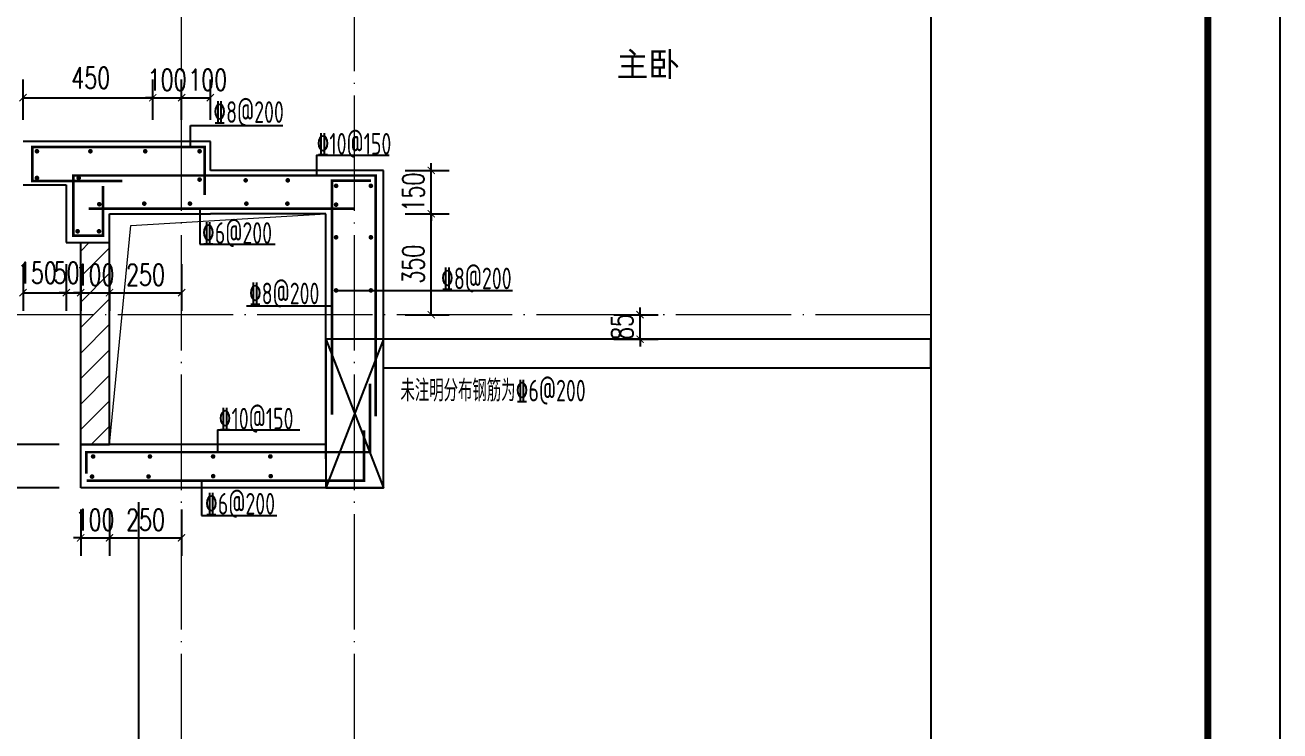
# Model space of a CAD drawing. Extents: x -1307975 to -76406, y -96289 to 379359.
# Drawn here: x -631380 to -627028, y 262538 to 264985 of the extents above; entities that cross this region are included whole.
import ezdxf

# ---------------------------------------------------------------- set-up
doc = ezdxf.new("R2010")
doc.units = 0
doc.header["$LTSCALE"] = 1000
doc.linetypes.add('DOTE', pattern=[2.42, 2, -0.2, 0.02, -0.2])
doc.layers.get('0').update_dxf_attribs({"linetype": 'CONTINUOUS'})
doc.layers.get('DEFPOINTS').update_dxf_attribs({"linetype": 'CONTINUOUS'})
for name, color, linetype in [('DIM_SYMB', 3, 'CONTINUOUS'), ('PUB_DIM', 3, 'CONTINUOUS'), ('PUB_TEXT', 2, 'CONTINUOUS'), ('REIN', 6, 'CONTINUOUS'), ('S-大样-砼线', 7, 'CONTINUOUS'), ('S-引出线', 40, 'CONTINUOUS'), ('TEXT', 2, 'CONTINUOUS'), ('WALL', 5, 'CONTINUOUS'), ('看线', 251, 'CONTINUOUS')]:
    doc.layers.add(name, color=color, linetype=linetype)
for name, color, linetype, lineweight in [('DOTE', 19, 'DOTE', 9), ('PUB_HATCH', 8, 'CONTINUOUS', 9), ('图框', 9, 'CONTINUOUS', 18), ('立面-洞口示意', 152, 'CONTINUOUS', 13)]:
    doc.layers.add(name, color=color, linetype=linetype, lineweight=lineweight)
doc.layers.add('yichutu', color=7, linetype='CONTINUOUS', true_color=0xffffff)
doc.styles.add('_TCH_DIM_T3', font='SIMPLEX', dxfattribs={"width": 0.705882, "bigfont": 'GBCBIG'})
doc.styles.add('TSSD_REIN', font='tssdeng.shx', dxfattribs={"width": 0.7, "height": 300, "bigfont": 'tssdchn.shx'})
doc.dimstyles.new('_TCH_ARCH&&25', dxfattribs={"dimtxt": 74.375, "dimasz": 25, "dimexe": 62.5, "dimexo": 75, "dimgap": 25, "dimtad": 1, "dimdec": 0, "dimzin": 0, "dimdsep": 46, "dimtxsty": '_TCH_DIM_T3', "dimblk": 'ARCHTICK', "dimcen": 0.09, "dimclrt": 7, "dimazin": 0, "dimtfac": 1, "dimtdec": 0, "dimtix": 1, "dimtmove": 2, "dimatfit": 3, "dimldrblk": 'ARCHTICK', "dimfxl": 1, "dimtolj": 1, "dimtzin": 0, "dimarcsym": 0})

# ---------------------------------------------------------------- blocks, each defined once
blk = doc.blocks.new('GFDDDDRG')
at = {"layer": '图框'}
blk.add_lwpolyline([(923309.8, -107437), (923309.8, -159999.5), (893609.8, -159999.5), (893609.8, -107437)], close=True, dxfattribs=at)
blk.add_lwpolyline([(923309.8, -107437), (923309.8, -159999.5), (893609.8, -159999.5), (893609.8, -107437)], close=True, dxfattribs=at)
at = {"layer": '图框', "const_width": 50}
blk.add_lwpolyline([(894109.8, -159499.5), (922809.8, -159499.5), (922809.8, -108687), (894109.8, -108687)], close=True, dxfattribs=at)
blk = doc.blocks.new('yct-1051-594-26275-14850-25-1002.0')
at = {"layer": 'yichutu', "color": 7, "true_color": 0xffffff}
blk.add_lwpolyline([(0, 0), (0, 14850), (26275, 14850), (26275, 0)], close=True, dxfattribs=at)
blk = doc.blocks.new('_ArchTick')
at = {"color": 0, "linetype": 'ByBlock', "const_width": 0.15}
blk.add_lwpolyline([(-0.5, -0.5), (0.5, 0.5)], dxfattribs=at)
blk = doc.blocks.new('*D3426')
at = {"layer": 'DEFPOINTS', "color": 0, "transparency": 16777216}
for p in [(-629413.4, 263980.7), (-629247.5, 263980.7), (-629413.4, 263895.7)]:
    blk.add_point(p, dxfattribs=at)
at = {"layer": 'PUB_DIM', "color": 0, "lineweight": -2, "transparency": 16777216}
for p, q in [((-629338.4, 263980.7), (-629185, 263980.7)), ((-629247.5, 263980.7), (-629247.5, 264005.7)), ((-629247.5, 263895.7), (-629247.5, 263980.7)), ((-629338.4, 263895.7), (-629185, 263895.7)), ((-629247.5, 263895.7), (-629247.5, 263870.7))]:
    blk.add_line(p, q, dxfattribs=at)
at = {"layer": 'PUB_DIM', "color": 0, "lineweight": -2, "transparency": 16777216, "xscale": 25, "yscale": 25, "zscale": 25}
for p, rotation in [((-629247.5, 263980.7), 270), ((-629247.5, 263895.7), 90)]:
    blk.add_blockref('_ArchTick', p, dxfattribs=dict(at, rotation=rotation))
at = {"layer": 'PUB_DIM', "color": 7, "transparency": 16777216, "insert": (-629309.7, 263938.2), "char_height": 74.38, "attachment_point": 5, "rotation": 90, "style": '_TCH_DIM_T3'}
blk.add_mtext('\\A1;85', dxfattribs=at)
blk = doc.blocks.new('*D3427')
at = {"layer": 'DEFPOINTS', "color": 0, "transparency": 16777216}
for p in [(-630937.7, 264733), (-631387.7, 264580.7), (-630937.7, 264580.7)]:
    blk.add_point(p, dxfattribs=at)
at = {"layer": 'PUB_DIM', "color": 0, "lineweight": -2, "transparency": 16777216}
for p, q in [((-631387.7, 264655.7), (-631387.7, 264795.5)), ((-630937.7, 264655.7), (-630937.7, 264795.5)), ((-631387.7, 264733), (-630937.7, 264733))]:
    blk.add_line(p, q, dxfattribs=at)
at = {"layer": 'PUB_DIM', "color": 0, "lineweight": -2, "transparency": 16777216, "xscale": 25, "yscale": 25, "zscale": 25, "rotation": 180}
blk.add_blockref('_ArchTick', (-631387.7, 264733), dxfattribs=at)
at = {"layer": 'PUB_DIM', "color": 0, "lineweight": -2, "transparency": 16777216, "xscale": 25, "yscale": 25, "zscale": 25}
blk.add_blockref('_ArchTick', (-630937.7, 264733), dxfattribs=at)
at = {"layer": 'PUB_DIM', "color": 7, "transparency": 16777216, "insert": (-631152.7, 264801.8), "char_height": 74.38, "attachment_point": 5, "style": '_TCH_DIM_T3'}
blk.add_mtext('\\A1;450', dxfattribs=at)
blk = doc.blocks.new('*D3428')
at = {"layer": 'DEFPOINTS', "color": 0, "transparency": 16777216}
for p in [(-630837.7, 264733), (-630937.7, 264580.7), (-630837.7, 264580.7)]:
    blk.add_point(p, dxfattribs=at)
at = {"layer": 'PUB_DIM', "color": 0, "lineweight": -2, "transparency": 16777216}
for p, q in [((-630937.7, 264655.7), (-630937.7, 264795.5)), ((-630837.7, 264655.7), (-630837.7, 264795.5)), ((-630937.7, 264733), (-630962.7, 264733)), ((-630937.7, 264733), (-630837.7, 264733)), ((-630837.7, 264733), (-630812.7, 264733))]:
    blk.add_line(p, q, dxfattribs=at)
at = {"layer": 'PUB_DIM', "color": 0, "lineweight": -2, "transparency": 16777216, "xscale": 25, "yscale": 25, "zscale": 25}
blk.add_blockref('_ArchTick', (-630937.7, 264733), dxfattribs=at)
at = {"layer": 'PUB_DIM', "color": 0, "lineweight": -2, "transparency": 16777216, "xscale": 25, "yscale": 25, "zscale": 25, "rotation": 180}
blk.add_blockref('_ArchTick', (-630837.7, 264733), dxfattribs=at)
at = {"layer": 'PUB_DIM', "color": 7, "transparency": 16777216, "insert": (-630887.7, 264795.2), "char_height": 74.38, "attachment_point": 5, "style": '_TCH_DIM_T3'}
blk.add_mtext('\\A1;100', dxfattribs=at)
blk = doc.blocks.new('*D3429')
at = {"layer": 'DEFPOINTS', "color": 0, "transparency": 16777216}
for p in [(-631187.7, 263380.7), (-631087.7, 263380.7), (-631087.7, 263207)]:
    blk.add_point(p, dxfattribs=at)
at = {"layer": 'PUB_DIM', "color": 0, "lineweight": -2, "transparency": 16777216}
for p, q in [((-631187.7, 263305.7), (-631187.7, 263144.5)), ((-631087.7, 263305.7), (-631087.7, 263144.5)), ((-631187.7, 263207), (-631212.7, 263207)), ((-631187.7, 263207), (-631087.7, 263207)), ((-631087.7, 263207), (-631062.7, 263207))]:
    blk.add_line(p, q, dxfattribs=at)
at = {"layer": 'PUB_DIM', "color": 0, "lineweight": -2, "transparency": 16777216, "xscale": 25, "yscale": 25, "zscale": 25}
blk.add_blockref('_ArchTick', (-631187.7, 263207), dxfattribs=at)
at = {"layer": 'PUB_DIM', "color": 0, "lineweight": -2, "transparency": 16777216, "xscale": 25, "yscale": 25, "zscale": 25, "rotation": 180}
blk.add_blockref('_ArchTick', (-631087.7, 263207), dxfattribs=at)
at = {"layer": 'PUB_DIM', "color": 7, "transparency": 16777216, "insert": (-631137.7, 263269.2), "char_height": 74.38, "attachment_point": 5, "style": '_TCH_DIM_T3'}
blk.add_mtext('\\A1;100', dxfattribs=at)
blk = doc.blocks.new('*D3430')
at = {"layer": 'DEFPOINTS', "color": 0, "transparency": 16777216}
for p in [(-631087.7, 263380.7), (-630837.7, 263380.7), (-630837.7, 263207)]:
    blk.add_point(p, dxfattribs=at)
at = {"layer": 'PUB_DIM', "color": 0, "lineweight": -2, "transparency": 16777216}
for p, q in [((-631087.7, 263305.7), (-631087.7, 263144.5)), ((-630837.7, 263305.7), (-630837.7, 263144.5)), ((-631087.7, 263207), (-630837.7, 263207))]:
    blk.add_line(p, q, dxfattribs=at)
at = {"layer": 'PUB_DIM', "color": 0, "lineweight": -2, "transparency": 16777216, "xscale": 25, "yscale": 25, "zscale": 25, "rotation": 180}
blk.add_blockref('_ArchTick', (-631087.7, 263207), dxfattribs=at)
at = {"layer": 'PUB_DIM', "color": 0, "lineweight": -2, "transparency": 16777216, "xscale": 25, "yscale": 25, "zscale": 25}
blk.add_blockref('_ArchTick', (-630837.7, 263207), dxfattribs=at)
at = {"layer": 'PUB_DIM', "color": 7, "transparency": 16777216, "insert": (-630962.7, 263269.2), "char_height": 74.38, "attachment_point": 5, "style": '_TCH_DIM_T3'}
blk.add_mtext('\\A1;250', dxfattribs=at)
blk = doc.blocks.new('*D3435')
at = {"layer": 'DEFPOINTS', "color": 0, "transparency": 16777216}
for p in [(-631387.7, 264230.7), (-631237.7, 264230.7), (-631237.7, 264057)]:
    blk.add_point(p, dxfattribs=at)
at = {"layer": 'PUB_DIM', "color": 0, "lineweight": -2, "transparency": 16777216}
for p, q in [((-631387.7, 264155.7), (-631387.7, 263994.5)), ((-631237.7, 264155.7), (-631237.7, 263994.5)), ((-631387.7, 264057), (-631237.7, 264057))]:
    blk.add_line(p, q, dxfattribs=at)
at = {"layer": 'PUB_DIM', "color": 0, "lineweight": -2, "transparency": 16777216, "xscale": 25, "yscale": 25, "zscale": 25, "rotation": 180}
blk.add_blockref('_ArchTick', (-631387.7, 264057), dxfattribs=at)
at = {"layer": 'PUB_DIM', "color": 0, "lineweight": -2, "transparency": 16777216, "xscale": 25, "yscale": 25, "zscale": 25}
blk.add_blockref('_ArchTick', (-631237.7, 264057), dxfattribs=at)
at = {"layer": 'PUB_DIM', "color": 7, "transparency": 16777216, "insert": (-631337.7, 264125.8), "char_height": 74.38, "attachment_point": 5, "style": '_TCH_DIM_T3'}
blk.add_mtext('\\A1;150', dxfattribs=at)
blk = doc.blocks.new('*D3436')
at = {"layer": 'DEFPOINTS', "color": 0, "transparency": 16777216}
for p in [(-631237.7, 264230.7), (-631187.7, 264230.7), (-631187.7, 264057)]:
    blk.add_point(p, dxfattribs=at)
at = {"layer": 'PUB_DIM', "color": 0, "lineweight": -2, "transparency": 16777216}
for p, q in [((-631237.7, 264155.7), (-631237.7, 263994.5)), ((-631187.7, 264155.7), (-631187.7, 263994.5)), ((-631237.7, 264057), (-631262.7, 264057)), ((-631237.7, 264057), (-631187.7, 264057)), ((-631187.7, 264057), (-631162.7, 264057))]:
    blk.add_line(p, q, dxfattribs=at)
at = {"layer": 'PUB_DIM', "color": 0, "lineweight": -2, "transparency": 16777216, "xscale": 25, "yscale": 25, "zscale": 25}
blk.add_blockref('_ArchTick', (-631237.7, 264057), dxfattribs=at)
at = {"layer": 'PUB_DIM', "color": 0, "lineweight": -2, "transparency": 16777216, "xscale": 25, "yscale": 25, "zscale": 25, "rotation": 180}
blk.add_blockref('_ArchTick', (-631187.7, 264057), dxfattribs=at)
at = {"layer": 'PUB_DIM', "color": 7, "transparency": 16777216, "insert": (-631236.4, 264125.8), "char_height": 74.38, "attachment_point": 5, "style": '_TCH_DIM_T3'}
blk.add_mtext('\\A1;50', dxfattribs=at)
blk = doc.blocks.new('*D3437')
at = {"layer": 'DEFPOINTS', "color": 0, "transparency": 16777216}
for p in [(-631187.7, 264230.7), (-631087.7, 264230.7), (-631087.7, 264057)]:
    blk.add_point(p, dxfattribs=at)
at = {"layer": 'PUB_DIM', "color": 0, "lineweight": -2, "transparency": 16777216}
for p, q in [((-631187.7, 264155.7), (-631187.7, 263994.5)), ((-631087.7, 264155.7), (-631087.7, 263994.5)), ((-631187.7, 264057), (-631212.7, 264057)), ((-631187.7, 264057), (-631087.7, 264057)), ((-631087.7, 264057), (-631062.7, 264057))]:
    blk.add_line(p, q, dxfattribs=at)
at = {"layer": 'PUB_DIM', "color": 0, "lineweight": -2, "transparency": 16777216, "xscale": 25, "yscale": 25, "zscale": 25}
blk.add_blockref('_ArchTick', (-631187.7, 264057), dxfattribs=at)
at = {"layer": 'PUB_DIM', "color": 0, "lineweight": -2, "transparency": 16777216, "xscale": 25, "yscale": 25, "zscale": 25, "rotation": 180}
blk.add_blockref('_ArchTick', (-631087.7, 264057), dxfattribs=at)
at = {"layer": 'PUB_DIM', "color": 7, "transparency": 16777216, "insert": (-631137.7, 264119.2), "char_height": 74.38, "attachment_point": 5, "style": '_TCH_DIM_T3'}
blk.add_mtext('\\A1;100', dxfattribs=at)
blk = doc.blocks.new('*D3438')
at = {"layer": 'DEFPOINTS', "color": 0, "transparency": 16777216}
for p in [(-631087.7, 264230.7), (-630837.7, 264230.7), (-630837.7, 264057)]:
    blk.add_point(p, dxfattribs=at)
at = {"layer": 'PUB_DIM', "color": 0, "lineweight": -2, "transparency": 16777216}
for p, q in [((-631087.7, 264155.7), (-631087.7, 263994.5)), ((-630837.7, 264155.7), (-630837.7, 263994.5)), ((-631087.7, 264057), (-630837.7, 264057))]:
    blk.add_line(p, q, dxfattribs=at)
at = {"layer": 'PUB_DIM', "color": 0, "lineweight": -2, "transparency": 16777216, "xscale": 25, "yscale": 25, "zscale": 25, "rotation": 180}
blk.add_blockref('_ArchTick', (-631087.7, 264057), dxfattribs=at)
at = {"layer": 'PUB_DIM', "color": 0, "lineweight": -2, "transparency": 16777216, "xscale": 25, "yscale": 25, "zscale": 25}
blk.add_blockref('_ArchTick', (-630837.7, 264057), dxfattribs=at)
at = {"layer": 'PUB_DIM', "color": 7, "transparency": 16777216, "insert": (-630962.7, 264119.2), "char_height": 74.38, "attachment_point": 5, "style": '_TCH_DIM_T3'}
blk.add_mtext('\\A1;250', dxfattribs=at)
blk = doc.blocks.new('*D3457')
at = {"layer": 'DEFPOINTS', "color": 0, "transparency": 16777216}
for p in [(-630137.7, 264330.7), (-629971.7, 264330.7), (-630137.7, 263980.7)]:
    blk.add_point(p, dxfattribs=at)
at = {"layer": 'PUB_DIM', "color": 0, "lineweight": -2, "transparency": 16777216}
for p, q in [((-630062.7, 264330.7), (-629909.2, 264330.7)), ((-629971.7, 263980.7), (-629971.7, 264330.7)), ((-630062.7, 263980.7), (-629909.2, 263980.7))]:
    blk.add_line(p, q, dxfattribs=at)
at = {"layer": 'PUB_DIM', "color": 0, "lineweight": -2, "transparency": 16777216, "xscale": 25, "yscale": 25, "zscale": 25}
for p, rotation in [((-629971.7, 264330.7), 90), ((-629971.7, 263980.7), 270)]:
    blk.add_blockref('_ArchTick', p, dxfattribs=dict(at, rotation=rotation))
at = {"layer": 'PUB_DIM', "color": 7, "transparency": 16777216, "insert": (-630033.9, 264155.7), "char_height": 74.38, "attachment_point": 5, "rotation": 90, "style": '_TCH_DIM_T3'}
blk.add_mtext('\\A1;350', dxfattribs=at)
blk = doc.blocks.new('*D3458')
at = {"layer": 'DEFPOINTS', "color": 0, "transparency": 16777216}
for p in [(-630137.7, 264480.7), (-629971.7, 264480.7), (-630137.7, 264330.7)]:
    blk.add_point(p, dxfattribs=at)
at = {"layer": 'PUB_DIM', "color": 0, "lineweight": -2, "transparency": 16777216}
for p, q in [((-629971.7, 264480.7), (-629971.7, 264505.7)), ((-630062.7, 264480.7), (-629909.2, 264480.7)), ((-629971.7, 264330.7), (-629971.7, 264480.7)), ((-630062.7, 264330.7), (-629909.2, 264330.7)), ((-629971.7, 264330.7), (-629971.7, 264305.7))]:
    blk.add_line(p, q, dxfattribs=at)
at = {"layer": 'PUB_DIM', "color": 0, "lineweight": -2, "transparency": 16777216, "xscale": 25, "yscale": 25, "zscale": 25}
for p, rotation in [((-629971.7, 264480.7), 270), ((-629971.7, 264330.7), 90)]:
    blk.add_blockref('_ArchTick', p, dxfattribs=dict(at, rotation=rotation))
at = {"layer": 'PUB_DIM', "color": 7, "transparency": 16777216, "insert": (-630033.9, 264405.7), "char_height": 74.38, "attachment_point": 5, "rotation": 90, "style": '_TCH_DIM_T3'}
blk.add_mtext('\\A1;150', dxfattribs=at)
blk = doc.blocks.new('*D3459')
at = {"layer": 'DEFPOINTS', "color": 0, "transparency": 16777216}
for p in [(-630737.7, 264733), (-630837.7, 264580.7), (-630737.7, 264580.7)]:
    blk.add_point(p, dxfattribs=at)
at = {"layer": 'PUB_DIM', "color": 0, "lineweight": -2, "transparency": 16777216}
for p, q in [((-630837.7, 264655.7), (-630837.7, 264795.5)), ((-630737.7, 264655.7), (-630737.7, 264795.5)), ((-630837.7, 264733), (-630737.7, 264733))]:
    blk.add_line(p, q, dxfattribs=at)
at = {"layer": 'PUB_DIM', "color": 0, "lineweight": -2, "transparency": 16777216, "xscale": 25, "yscale": 25, "zscale": 25, "rotation": 180}
blk.add_blockref('_ArchTick', (-630837.7, 264733), dxfattribs=at)
at = {"layer": 'PUB_DIM', "color": 0, "lineweight": -2, "transparency": 16777216, "xscale": 25, "yscale": 25, "zscale": 25}
blk.add_blockref('_ArchTick', (-630737.7, 264733), dxfattribs=at)
at = {"layer": 'PUB_DIM', "color": 7, "transparency": 16777216, "insert": (-630747.1, 264795.2), "char_height": 74.38, "attachment_point": 5, "style": '_TCH_DIM_T3'}
blk.add_mtext('\\A1;100', dxfattribs=at)
blk = doc.blocks.new('FSDFSFSFSFEFSFESF')
at = {"layer": '看线'}
blk.add_line((1114228.3, 467393.4), (1114228.3, 465805.1), dxfattribs=at)
blk = doc.blocks.new('*D3464')
at = {"layer": 'DEFPOINTS', "color": 0, "transparency": 16777216}
for p in [(-631562.3, 263530.7), (-631187.7, 263530.7), (-631187.7, 263380.7)]:
    blk.add_point(p, dxfattribs=at)
at = {"layer": 'PUB_DIM', "color": 0, "lineweight": -2, "transparency": 16777216}
for p, q in [((-631562.3, 263530.7), (-631562.3, 263555.7)), ((-631262.7, 263530.7), (-631624.8, 263530.7)), ((-631562.3, 263380.7), (-631562.3, 263530.7)), ((-631262.7, 263380.7), (-631624.8, 263380.7)), ((-631562.3, 263380.7), (-631562.3, 263355.7))]:
    blk.add_line(p, q, dxfattribs=at)
at = {"layer": 'PUB_DIM', "color": 0, "lineweight": -2, "transparency": 16777216, "xscale": 25, "yscale": 25, "zscale": 25}
for p, rotation in [((-631562.3, 263530.7), 270), ((-631562.3, 263380.7), 90)]:
    blk.add_blockref('_ArchTick', p, dxfattribs=dict(at, rotation=rotation))
at = {"layer": 'PUB_DIM', "color": 7, "transparency": 16777216, "insert": (-631624.5, 263455.7), "char_height": 74.38, "attachment_point": 5, "rotation": 90, "style": '_TCH_DIM_T3'}
blk.add_mtext('\\A1;150', dxfattribs=at)

msp = doc.modelspace()

# ---------------------------------------------------------------- hatches: boundary and pattern name
at = {"layer": 'PUB_HATCH'}
h = msp.add_hatch(dxfattribs=at)
h.set_pattern_fill('普通砖', color=256, scale=25, style=0)
h.set_pattern_definition([(45, (-1035908.505, 426668.634), (-44.1941915, 44.1941915), [])])
h.paths.add_polyline_path([(-631187.65, 263530.72), (-631087.65, 263530.72), (-631087.65, 264230.72), (-631187.65, 264230.72)])

# ---------------------------------------------------------------- linework, layer by layer
at = {"layer": 'DIM_SYMB'}
msp.add_lwpolyline([(-628239.13, 276100.72), (-628239.13, 266468.85), (-628186.63, 266449.74), (-628291.63, 266431.23), (-628239.13, 266412.6), (-628239.13, 256780.72)], dxfattribs=at)
at = {"layer": 'DOTE', "color": 1, "linetype": 'DOTE', "ltscale": 0.2}
for p, q in [((-630837.65, 257080.72), (-630837.65, 276680.72)), ((-630237.65, 257080.72), (-630237.65, 276680.72)), ((-628239.13, 263980.72), (-632007.85, 263980.72))]:
    msp.add_line(p, q, dxfattribs=at)
at = {"layer": 'REIN', "const_width": 9}
for points in [[(-630758, 264395.54), (-630758, 264562.47), (-631355.13, 264562.47), (-631355.13, 264443.98), (-631043.47, 264443.98)], [(-631110.3, 264426.96), (-631110.3, 264254.59), (-631212.96, 264254.59), (-631212.96, 264463.21), (-630164.39, 264463.21), (-630164.39, 263628.2)], [(-630315.49, 263633.8), (-630315.49, 264444.93), (-630180.78, 264444.93)], [(-631159.95, 264348.26), (-630238.77, 264348.26)], [(-631167.9, 263429.26), (-631167.9, 263504.12), (-630183.8, 263504.12), (-630183.8, 263741.06)], [(-631167.03, 263404.94), (-630204.99, 263404.94), (-630204.99, 263579.93)]]:
    msp.add_lwpolyline(points, dxfattribs=at)
at = {"layer": 'REIN', "const_width": 8}
for points in [[(-631343.37, 264547.3, 1), (-631335.37, 264547.3, 1)], [(-631157.93, 264547.3, 1), (-631149.93, 264547.3, 1)], [(-630967.77, 264547.3, 1), (-630959.77, 264547.3, 1)], [(-630779.2, 264547.3, 1), (-630771.2, 264547.3, 1)], [(-631343.37, 264454.78, 1), (-631335.37, 264454.78, 1)], [(-631198.45, 264454.78, 1), (-631190.45, 264454.78, 1)], [(-630779.2, 264449.04, 1), (-630771.2, 264449.04, 1)], [(-630619.4, 264446.48, 1), (-630611.4, 264446.48, 1)], [(-630473.39, 264446.48, 1), (-630465.39, 264446.48, 1)], [(-630305.75, 264427.28, 1), (-630297.75, 264427.28, 1)], [(-630185.03, 264427.28, 1), (-630177.03, 264427.28, 1)], [(-631127.04, 264363.62, 1), (-631119.04, 264363.62, 1)], [(-630971.16, 264365.67, 1), (-630963.16, 264365.67, 1)], [(-630812.73, 264365.67, 1), (-630804.73, 264365.67, 1)], [(-630616.95, 264365.67, 1), (-630608.95, 264365.67, 1)], [(-630474.66, 264365.67, 1), (-630466.66, 264365.67, 1)], [(-630305.75, 264362.14, 1), (-630297.75, 264362.14, 1)], [(-631202.36, 264269.86, 1), (-631194.36, 264269.86, 1)], [(-631128.15, 264269.86, 1), (-631120.15, 264269.86, 1)], [(-630305.75, 264248.93, 1), (-630297.75, 264248.93, 1)], [(-630185.03, 264248.93, 1), (-630177.03, 264248.93, 1)], [(-630305.75, 264064.8, 1), (-630297.75, 264064.8, 1)], [(-630185.03, 264064.8, 1), (-630177.03, 264064.8, 1)], [(-631148.53, 263489.06, 1), (-631140.53, 263489.06, 1)], [(-630951.44, 263489.06, 1), (-630943.44, 263489.06, 1)], [(-630732.39, 263489.06, 1), (-630724.39, 263489.06, 1)], [(-630533.87, 263489.06, 1), (-630525.87, 263489.06, 1)], [(-631152.18, 263419.35, 1), (-631144.18, 263419.35, 1)], [(-630956.22, 263419.51, 1), (-630948.22, 263419.51, 1)], [(-630732.08, 263420.9, 1), (-630724.08, 263420.9, 1)], [(-630532.49, 263420.9, 1), (-630524.49, 263420.9, 1)]]:
    msp.add_lwpolyline(points, format="xyb", close=True, dxfattribs=at)
at = {"layer": 'S-大样-砼线'}
for p, q in [((-630337.65, 263895.72), (-630137.65, 263380.72)), ((-630137.65, 263895.72), (-630337.65, 263380.72))]:
    msp.add_line(p, q, dxfattribs=at)
msp.add_lwpolyline([(-630137.65, 263895.72), (-630337.65, 263895.72), (-630337.65, 263380.72), (-630137.65, 263380.72)], close=True, dxfattribs=at)
at = {"layer": 'S-引出线'}
for p, q in [((-630806.77, 264562.47), (-630806.77, 264636.53)), ((-630806.77, 264636.53), (-630486.48, 264636.53)), ((-630774.61, 264348.26), (-630774.61, 264224.86)), ((-630774.61, 264224.86), (-630513.39, 264224.86)), ((-630301.75, 264064.8), (-629689.94, 264064.8)), ((-630612.76, 264011.73), (-630315.49, 264011.73)), ((-630712.77, 263581.06), (-630712.77, 263504.12)), ((-630712.77, 263581.06), (-630427.15, 263581.06)), ((-630768.01, 263404.94), (-630768.01, 263284.78)), ((-630768.01, 263284.78), (-630507.35, 263284.78))]:
    msp.add_line(p, q, dxfattribs=at)
msp.add_lwpolyline([(-630368.78, 264463.21), (-630368.78, 264534.04), (-630117.65, 264534.04)], dxfattribs=at)
at = {"layer": 'WALL'}
for p, q in [((-630737.65, 264580.72), (-631387.65, 264580.72)), ((-630737.65, 264480.72), (-630737.65, 264580.72)), ((-630137.65, 264480.72), (-630737.65, 264480.72)), ((-630137.65, 263895.72), (-630137.65, 264480.72)), ((-631387.65, 264430.72), (-631237.65, 264430.72)), ((-631237.65, 264430.72), (-631237.65, 264230.72)), ((-631087.65, 264230.72), (-631087.65, 264330.72)), ((-631087.65, 264330.72), (-631083.58, 264330.72)), ((-631083.58, 264330.72), (-630737.65, 264330.72)), ((-630337.65, 264330.72), (-630737.65, 264330.72)), ((-630337.65, 263895.72), (-630337.65, 264330.72)), ((-631237.65, 264230.72), (-631087.65, 264230.72)), ((-631187.65, 263530.72), (-631187.65, 264230.72)), ((-631087.65, 263530.72), (-631087.65, 264230.72)), ((-630337.65, 263480.72), (-630337.65, 263895.72)), ((-628239.13, 263895.72), (-630137.65, 263895.72)), ((-628239.13, 263795.72), (-628239.13, 263895.72)), ((-628239.13, 263795.72), (-630137.65, 263795.72)), ((-630137.65, 263380.72), (-630137.65, 263795.72)), ((-630337.65, 263530.72), (-631187.65, 263530.72)), ((-631187.65, 263380.72), (-631187.65, 263530.72)), ((-631187.65, 263530.72), (-631087.65, 263530.72)), ((-630137.65, 263380.72), (-631187.65, 263380.72))]:
    msp.add_line(p, q, dxfattribs=at)
at = {"layer": '立面-洞口示意'}
msp.add_lwpolyline([(-631087.65, 263530.72), (-631013.19, 264290.09), (-630337.65, 264330.72)], dxfattribs=at)

# ---------------------------------------------------------------- block references
at = {"xscale": 0.5, "yscale": 0.5, "zscale": 0.5}
msp.add_blockref('GFDDDDRG', (-1088682.89, 332907.23), dxfattribs=at)
msp.add_blockref('FSDFSFSFSFEFSFESF', (-1745215.93, -204062.65))
at = {"layer": 'yichutu', "rotation": 270}
msp.add_blockref('yct-1051-594-26275-14850-25-1002.0', (-641878, 279188.75), dxfattribs=at)

# ---------------------------------------------------------------- texts
at = {"layer": 'PUB_TEXT'}
msp.add_text('主卧', height=84.397, dxfattribs=at).set_placement((-629328.43, 264806.35))
at = {"layer": 'TEXT', "style": 'TSSD_REIN', "width": 0.7}
for s, p in [('%%1328@200', (-630728.04, 264645.69)), ('%%13210@150', (-630369.82, 264535.58)), ('%%1326@200', (-630767.35, 264226.28)), ('%%1328@200', (-629938, 264068.9)), ('%%1328@200', (-630604.74, 264016.76)), ('未注明分布钢筋为%%1326@200', (-630078.45, 263679.98)), ('%%13210@150', (-630709.23, 263582.72)), ('%%1326@200', (-630756.89, 263287.62))]:
    msp.add_text(s, height=75, rotation=0, dxfattribs=at).set_placement(p)

# ---------------------------------------------------------------- dimensions: what is measured, and where the dimension line sits
at = {"layer": 'PUB_DIM'}
for base, p1, p2, picture, middle in [((-630937.65, 264733.05), (-631387.65, 264580.72), (-630937.65, 264580.72), '*D3427', (-631152.65, 264801.8)), ((-631237.65, 264057.01), (-631387.65, 264230.72), (-631237.65, 264230.72), '*D3435', (-631337.69, 264125.76)), ((-631187.65, 264057.01), (-631237.65, 264230.72), (-631187.65, 264230.72), '*D3436', (-631236.4, 264125.76))]:
    dim = msp.add_linear_dim(base=base, p1=p1, p2=p2, angle=360, dimstyle='_TCH_ARCH&&25', dxfattribs=at)
    dim.commit()
    dim.dimension.update_dxf_attribs({"geometry": picture, "text_midpoint": middle, "dimtype": 161})
for p1, p2, distance, picture, middle in [((-630937.65, 264580.72), (-630837.65, 264580.72), 152.32, '*D3428', (-630887.65, 264795.24)), ((-630137.65, 263980.72), (-630137.65, 264330.72), -165.96, '*D3457', (-630033.88, 264155.72)), ((-631187.65, 264230.72), (-631087.65, 264230.72), -173.71, '*D3437', (-631137.65, 264119.2)), ((-631087.65, 264230.72), (-630837.65, 264230.72), -173.71, '*D3438', (-630962.65, 264119.2)), ((-629413.42, 263895.72), (-629413.42, 263980.72), -165.96, '*D3426', (-629309.65, 263938.22)), ((-631187.65, 263380.72), (-631087.65, 263380.72), -173.71, '*D3429', (-631137.65, 263269.2)), ((-631087.65, 263380.72), (-630837.65, 263380.72), -173.71, '*D3430', (-630962.65, 263269.2))]:
    dim = msp.add_aligned_dim(p1=p1, p2=p2, distance=distance, dimstyle='_TCH_ARCH&&25', dxfattribs=at)
    dim.commit()
    dim.dimension.update_dxf_attribs({"geometry": picture, "text_midpoint": middle})
dim = msp.add_linear_dim(base=(-630737.65, 264733.05), p1=(-630837.65, 264580.72), p2=(-630737.65, 264580.72), dimstyle='_TCH_ARCH&&25', dxfattribs=at)
dim.commit()
dim.dimension.update_dxf_attribs({"geometry": '*D3459', "text_midpoint": (-630747.08, 264795.24), "dimtype": 160})
for base, p1, p2, picture, middle in [((-629971.69, 264480.72), (-630137.65, 264330.72), (-630137.65, 264480.72), '*D3458', (-630033.88, 264405.72)), ((-631562.26, 263530.72), (-631187.65, 263380.72), (-631187.65, 263530.72), '*D3464', (-631624.45, 263455.72))]:
    dim = msp.add_linear_dim(base=base, p1=p1, p2=p2, angle=90, dimstyle='_TCH_ARCH&&25', dxfattribs=at)
    dim.commit()
    dim.dimension.update_dxf_attribs({"geometry": picture, "text_midpoint": middle})

doc.saveas('drawing.dxf')
